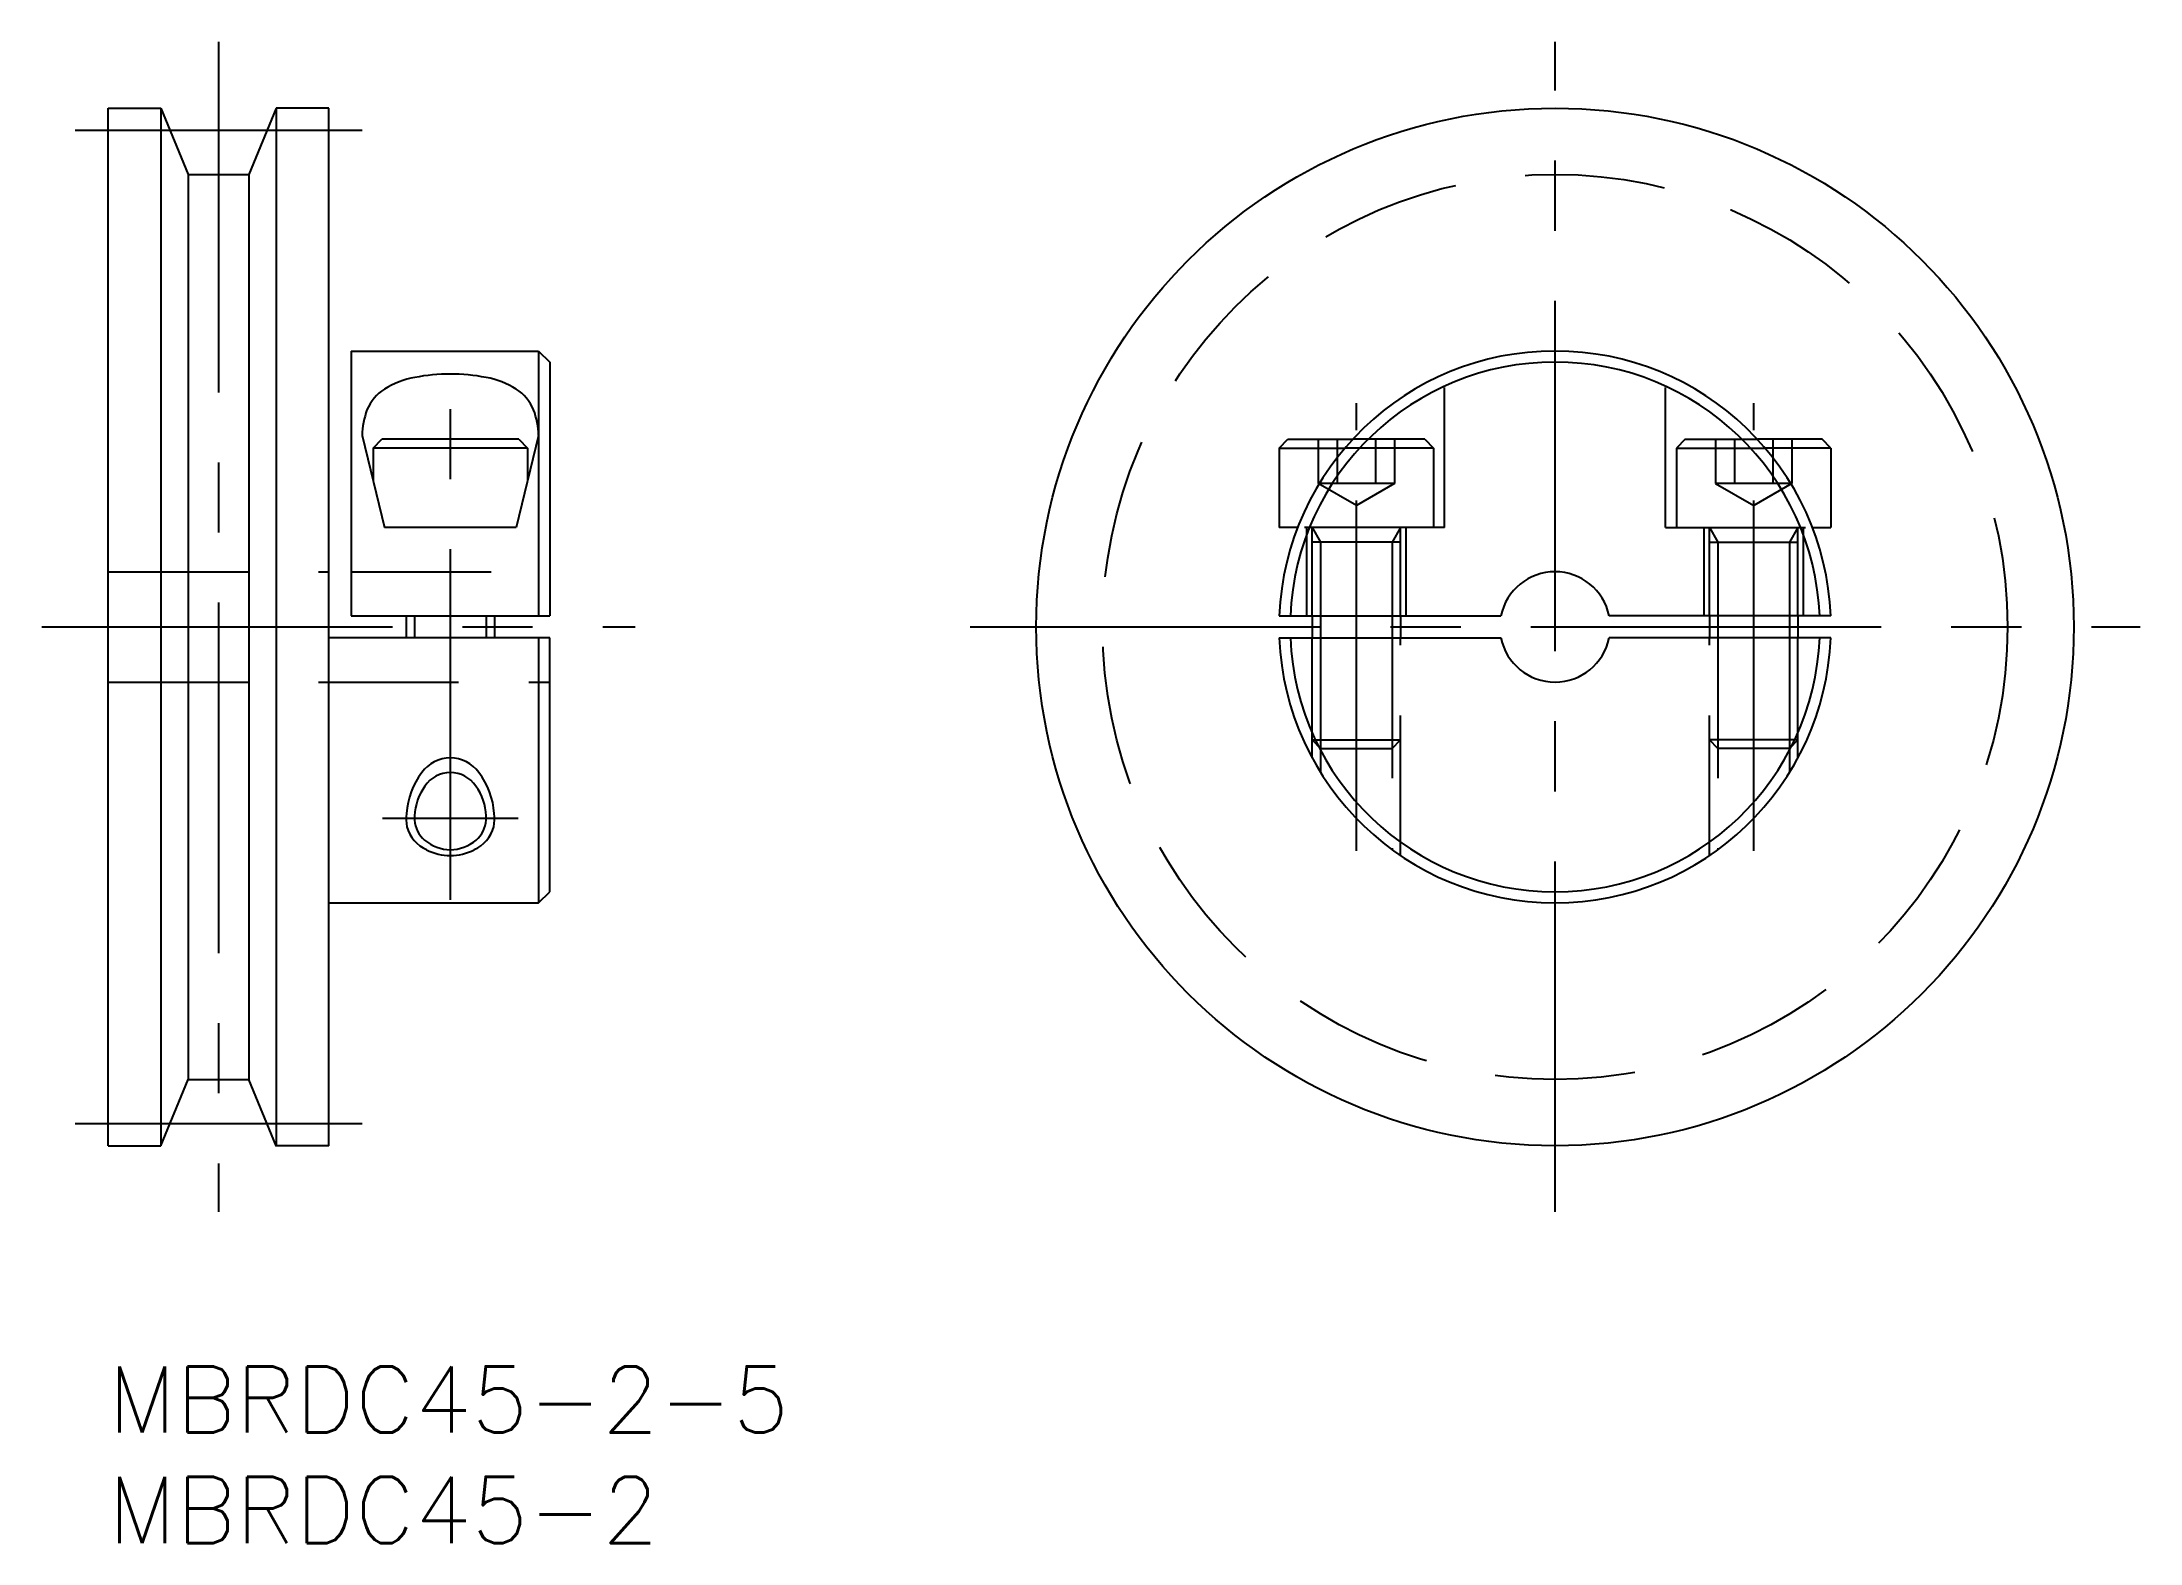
# Model space of a CAD drawing. Extents: x -3 to 92, y -8 to 60.
import ezdxf

# ---------------------------------------------------------------- set-up
doc = ezdxf.new("R2010")
doc.units = 0
doc.header["$LTSCALE"] = 0.5
doc.linetypes.add('CENTER', pattern=[50.8, 31.75, -6.35, 6.35, -6.35])
doc.linetypes.add('DASHED', pattern=[19.05, 12.7, -6.35])
for name, color, linetype in [('MSM_CENTER', 1, 'CENTER'), ('MSM_CONTINUOUS', 7, 'CONTINUOUS'), ('MSM_DASHED', 4, 'DASHED'), ('MSM_NARROW', 5, 'CONTINUOUS'), ('MSM_PART_NUMBER', 7, 'CONTINUOUS')]:
    doc.layers.add(name, color=color, linetype=linetype)
doc.styles.get("Standard").update_dxf_attribs({"font": 'txt.shx', "height": 3, "bigfont": 'bigfont.shx'})

# ---------------------------------------------------------------- blocks, each defined once
blk = doc.blocks.new('*U2')
at = {"layer": 'MSM_PART_NUMBER'}
blk.add_text('MBRDC45-2-5', height=3, dxfattribs=at).set_placement((0, -3))
blk = doc.blocks.new('*U3')
at = {"layer": 'MSM_PART_NUMBER'}
blk.add_text('MBRDC45-2', height=3, dxfattribs=at).set_placement((0, -8))

msp = doc.modelspace()

# ---------------------------------------------------------------- linework, layer by layer
at = {"layer": 'MSM_CENTER'}
for p, q in [((5, 60), (5, 7)), ((65.542, 7), (65.542, 60)), ((-1.5, 56), (11.5, 56)), ((15.5, 21.144), (15.5, 44)), ((56.542, 23.359), (56.542, 43.641)), ((74.542, 23.359), (74.542, 43.641)), ((-3, 33.5), (23.868, 33.5)), ((39.042, 33.5), (92.042, 33.5)), ((18.573, 24.825), (12.427, 24.825)), ((-1.5, 11), (11.5, 11))]:
    msp.add_line(p, q, dxfattribs=at)
at = {"layer": 'MSM_CONTINUOUS'}
for p, q in [((0, 10), (0, 57)), ((0, 57), (2.386, 57)), ((2.386, 57), (2.386, 10)), ((2.386, 57), (3.628, 54)), ((7.614, 57), (6.372, 54)), ((10, 57), (7.614, 57)), ((7.614, 56.971), (7.614, 9.971)), ((10, 10), (10, 57)), ((3.628, 54), (6.372, 54)), ((3.628, 54), (3.628, 13)), ((6.372, 54), (6.372, 13)), ((11, 46), (11, 34)), ((11, 46), (19.5, 46)), ((19.5, 46), (20, 45.5)), ((19.5, 46), (19.5, 34)), ((20, 45.5), (20, 34)), ((11.5, 42.175), (12.514, 38)), ((12, 41.6), (12.4, 42)), ((18.6, 42), (12.4, 42)), ((19.5, 42.175), (18.486, 38)), ((18.6, 42), (19, 41.6)), ((53.042, 41.6), (53.442, 42)), ((53.442, 42), (56.377, 42)), ((77.642, 42), (74.707, 42)), ((78.042, 41.6), (77.642, 42)), ((19, 41.6), (12, 41.6)), ((12, 41.6), (12, 40.117)), ((19, 41.6), (19, 40.117)), ((53.042, 41.6), (53.042, 38)), ((53.042, 41.6), (56.022, 41.6)), ((78.042, 41.6), (75.063, 41.6)), ((78.042, 41.6), (78.042, 38)), ((18.486, 38), (12.514, 38)), ((53.88, 38), (53.042, 38)), ((77.204, 38), (78.042, 38)), ((11, 34), (20, 34)), ((13.5, 34), (13.5, 33)), ((17.5, 34), (17.5, 33)), ((53.052, 34), (63.093, 34)), ((54.542, 34), (54.542, 33)), ((58.542, 34), (58.542, 33)), ((78.032, 34), (67.992, 34)), ((72.542, 34), (72.542, 33)), ((76.542, 34), (76.542, 33)), ((20, 33), (10, 33)), ((19.5, 33), (19.5, 21)), ((20, 21.5), (20, 33)), ((53.052, 33), (63.093, 33)), ((78.032, 33), (67.992, 33)), ((10, 21), (19.5, 21)), ((19.5, 21), (20, 21.5)), ((2.386, 10), (3.628, 13)), ((3.628, 13), (6.372, 13)), ((7.614, 10), (6.372, 13)), ((0, 10), (2.386, 10)), ((10, 10), (7.614, 10))]:
    msp.add_line(p, q, dxfattribs=at)
msp.add_circle((65.542, 33.5), 23.5, dxfattribs=at)
for centre, radius, start, end in [((65.542, 33.5), 12.5, 2.29244, 177.70756), ((14.57, 40.984), 3.878, 100.18441, 122.00823), ((15.5, 36.45), 8.506, 79.0512, 100.9488), ((16.43, 40.984), 3.878, 57.99177, 79.81559), ((65.542, 33.5), 12, 2.38802, 177.61198), ((13.665, 42.501), 2.113, 122.99702, 156.80178), ((17.382, 42.554), 2.043, 22.42356, 57.29383), ((15.297, 42.045), 3.799, 160.17599, 178.04328), ((15.946, 42.072), 3.556, 1.65065, 20.76867), ((65.542, 33.5), 2.5, 11.53696, 168.46304), ((65.542, 33.5), 12.5, 182.29244, 357.70756), ((65.542, 33.5), 12, 182.38802, 357.61198), ((65.542, 33.5), 2.5, 191.53696, 348.46304), ((15.5, 25.526), 1.382, 33.73624, 146.26376), ((16.293, 24.865), 2.412, 143.66186, 178.29926), ((14.707, 24.865), 2.412, 1.70074, 36.33814), ((15.697, 24.825), 1.818, 176.48697, 182.39633), ((15.218, 24.851), 1.341, 184.36191, 228.49026), ((15.782, 24.851), 1.341, 311.50974, 355.63809), ((15.303, 24.825), 1.818, 357.60367, 3.51303), ((15.5, 25.199), 1.789, 229.11551, 310.88449)]:
    msp.add_arc(centre, radius, start, end, dxfattribs=at)
at = {"layer": 'MSM_DASHED'}
for p, q in [((60.542, 38), (60.542, 44.956)), ((70.542, 38), (70.542, 44.956)), ((54.81, 42), (54.81, 40)), ((55.676, 42), (55.676, 40)), ((59.642, 42), (56.377, 42)), ((57.408, 42), (57.408, 40)), ((58.274, 42), (58.274, 40)), ((59.642, 42), (60.042, 41.6)), ((71.442, 42), (71.042, 41.6)), ((71.442, 42), (74.707, 42)), ((72.81, 42), (72.81, 40)), ((73.676, 42), (73.676, 40)), ((75.408, 42), (75.408, 40)), ((76.274, 42), (76.274, 40)), ((60.042, 41.6), (56.022, 41.6)), ((60.042, 41.6), (60.042, 38)), ((71.042, 41.6), (71.042, 38)), ((71.042, 41.6), (75.063, 41.6)), ((56.542, 39), (54.81, 40)), ((58.274, 40), (54.81, 40)), ((58.274, 40), (56.542, 39)), ((72.81, 40), (74.542, 39)), ((76.274, 40), (72.81, 40)), ((76.274, 40), (74.542, 39)), ((60.542, 38), (53.88, 38)), ((54.292, 34), (54.292, 38)), ((54.542, 38), (54.921, 37.344)), ((54.542, 34), (54.542, 38)), ((58.542, 37.344), (54.542, 37.344)), ((54.921, 37.344), (54.921, 34)), ((58.542, 38), (58.163, 37.344)), ((58.163, 37.344), (58.163, 34)), ((58.542, 34), (58.542, 38)), ((58.792, 34), (58.792, 38)), ((70.542, 38), (77.204, 38)), ((72.292, 34), (72.292, 38)), ((72.542, 38), (72.921, 37.344)), ((72.542, 34), (72.542, 38)), ((72.542, 37.344), (76.542, 37.344)), ((72.921, 37.344), (72.921, 34)), ((76.542, 38), (76.163, 37.344)), ((76.163, 37.344), (76.163, 34)), ((76.542, 34), (76.542, 38)), ((76.792, 34), (76.792, 38)), ((0, 36), (10, 36)), ((11, 36), (20, 36)), ((54.542, 27.563), (54.542, 33)), ((54.921, 33), (54.921, 26.909)), ((58.163, 33), (58.163, 23.41)), ((58.542, 23.144), (58.542, 33)), ((72.542, 23.144), (72.542, 33)), ((72.921, 33), (72.921, 23.41)), ((76.163, 33), (76.163, 26.909)), ((76.542, 27.563), (76.542, 33)), ((0, 31), (20, 31)), ((54.542, 28.379), (58.542, 28.379)), ((54.542, 28.379), (54.921, 28)), ((54.921, 28), (58.163, 28)), ((58.163, 28), (58.542, 28.379)), ((76.542, 28.379), (72.542, 28.379)), ((72.921, 28), (72.542, 28.379)), ((76.163, 28), (72.921, 28)), ((76.542, 28.379), (76.163, 28))]:
    msp.add_line(p, q, dxfattribs=at)
msp.add_circle((65.542, 33.5), 20.5, dxfattribs=at)
at = {"layer": 'MSM_NARROW'}
for p, q in [((13.879, 34), (13.879, 33)), ((17.121, 34), (17.121, 33)), ((54.921, 34), (54.921, 33)), ((58.163, 34), (58.163, 33)), ((72.921, 34), (72.921, 33)), ((76.163, 34), (76.163, 33))]:
    msp.add_line(p, q, dxfattribs=at)
for centre, radius, start, end in [((15.5, 25.949), 1.614, 36.48918, 143.51082), ((17.037, 24.796), 3.535, 143.29718, 175.87362), ((13.963, 24.796), 3.535, 4.12638, 36.70282), ((15.8, 24.825), 2.3, 174.38263, 189.58223), ((15.2, 24.825), 2.3, 350.41777, 5.61737), ((15.066, 24.864), 1.591, 195.36314, 246.01631), ((15.934, 24.864), 1.591, 293.98369, 344.63686), ((15.5, 25.467), 2.324, 242.28707, 297.71293)]:
    msp.add_arc(centre, radius, start, end, dxfattribs=at)

# ---------------------------------------------------------------- block references
at = {"layer": 'MSM_CONTINUOUS'}
for name in ['*U2', '*U3']:
    msp.add_blockref(name, (0, 0), dxfattribs=at)

doc.saveas('drawing.dxf')
